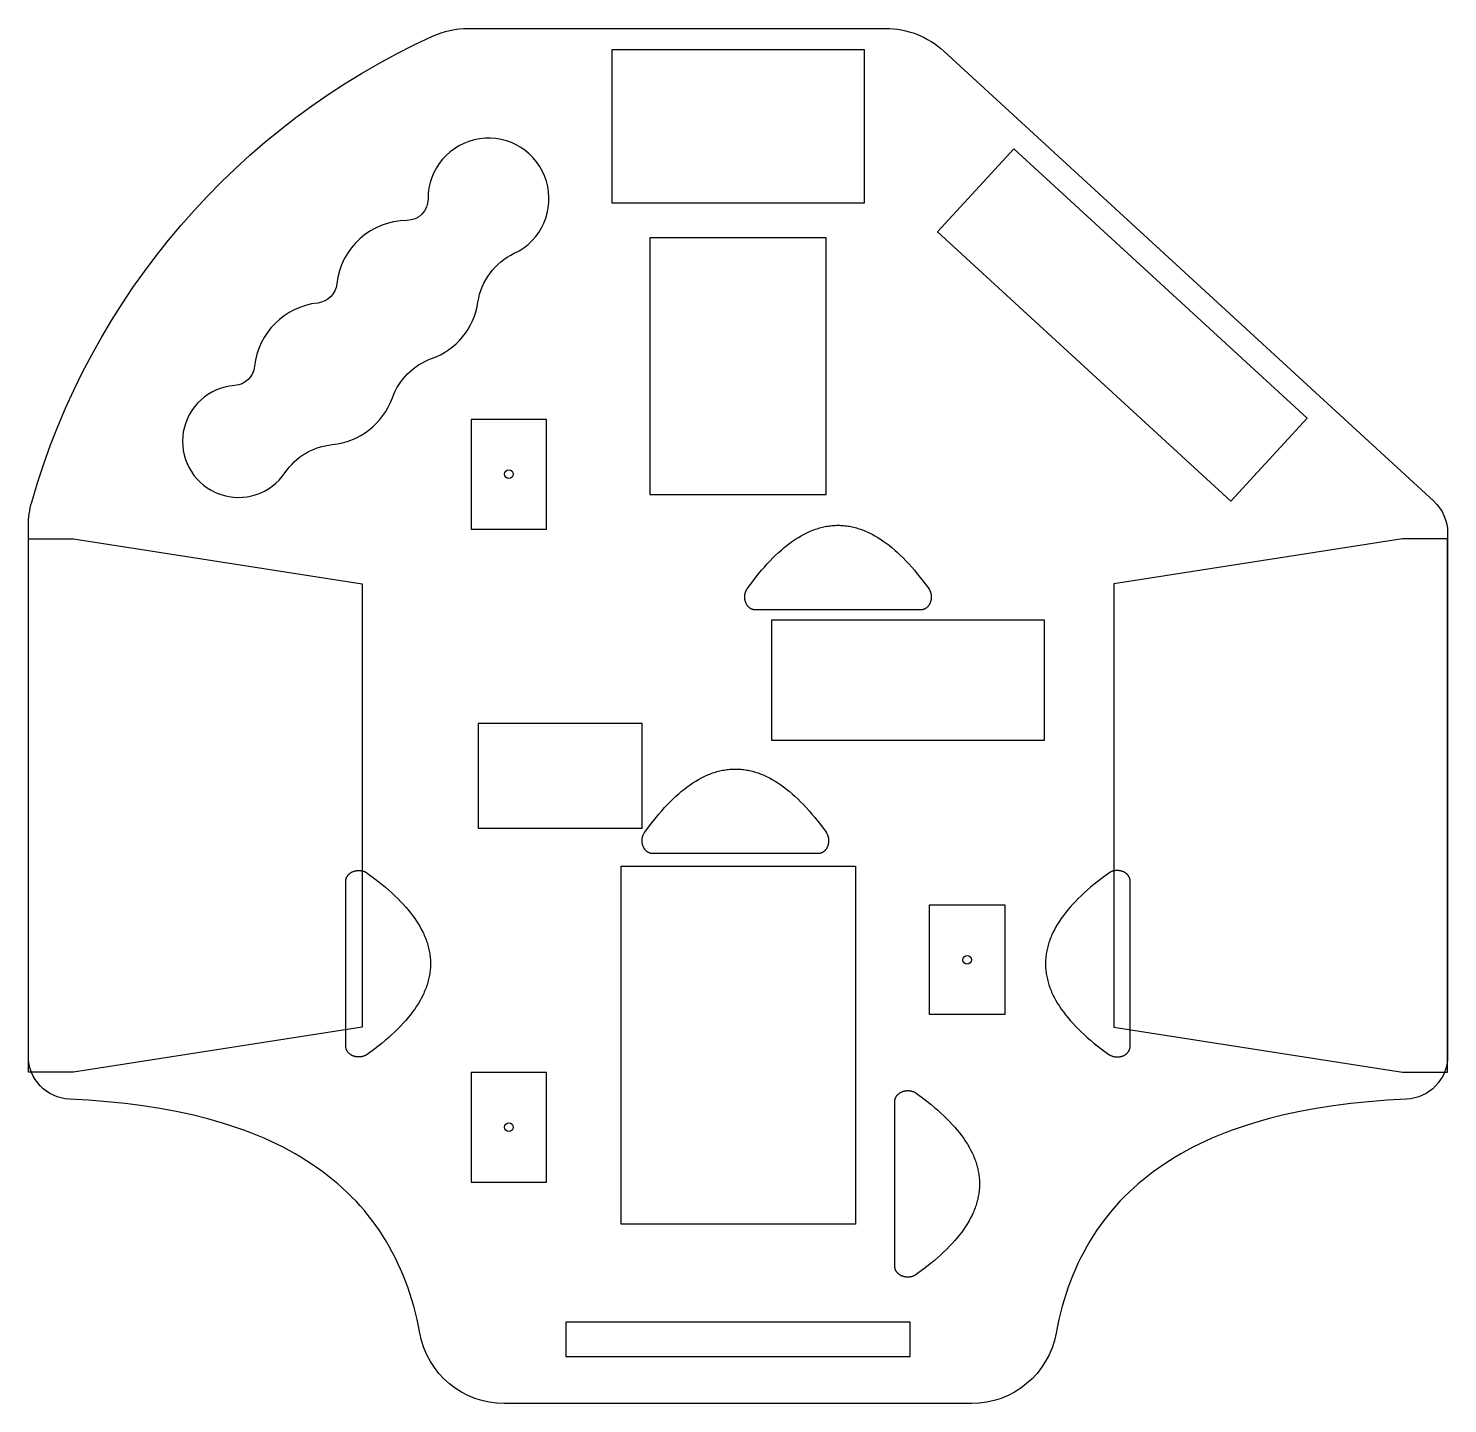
# Model space of a CAD drawing. Extents: x -88 to 242, y -200 to 120.
import ezdxf

# ---------------------------------------------------------------- set-up
doc = ezdxf.new("R2010")
doc.units = 0
for name, color, linetype in [('VERSION_3$HOLDER-BASE$CUT', 1, 'CONTINUOUS'), ('VERSION_3$HOLDER-BASE$ENGR', 5, 'CONTINUOUS'), ('VERSION_3$HOLDER-BASE$HOLE', 3, 'CONTINUOUS')]:
    doc.layers.add(name, color=color, linetype=linetype)

msp = doc.modelspace()

# ---------------------------------------------------------------- linework, layer by layer
at = {"layer": 'VERSION_3$HOLDER-BASE$CUT'}
msp.add_lwpolyline([(150.81, -183.68, -0.362202), (131.14, -200.08), (22.6, -200.08, -0.362202), (2.92, -183.68), (2.61, -182.09), (2.28, -180.52), (1.91, -178.98), (1.51, -177.46), (1.08, -175.96), (0.61, -174.49), (0.12, -173.04), (-0.4, -171.62), (-0.95, -170.21), (-1.54, -168.84), (-2.15, -167.48), (-2.79, -166.15), (-3.47, -164.84), (-4.17, -163.56), (-4.91, -162.3), (-5.68, -161.06), (-6.48, -159.84), (-7.3, -158.65), (-8.16, -157.49), (-9.05, -156.34), (-9.97, -155.22), (-10.92, -154.13), (-11.9, -153.05), (-12.92, -152.01), (-13.96, -150.98), (-15.03, -149.98), (-16.13, -149), (-17.27, -148.04), (-18.43, -147.11), (-19.63, -146.2), (-20.86, -145.32), (-22.11, -144.46), (-23.4, -143.62), (-24.72, -142.8), (-26.07, -142.01), (-27.44, -141.25), (-28.85, -140.5), (-30.29, -139.78), (-31.76, -139.09), (-33.27, -138.41), (-34.8, -137.76), (-36.36, -137.14), (-37.95, -136.53), (-39.58, -135.96), (-41.23, -135.4), (-42.92, -134.87), (-46.38, -133.87), (-49.96, -132.97), (-53.67, -132.17), (-57.5, -131.46), (-61.45, -130.84), (-65.52, -130.32), (-69.72, -129.89), (-74.04, -129.55), (-78.48, -129.31, -0.401629), (-88.05, -119.32), (-88.05, 4.01, -0.069796), (-87.27, 9.51, -0.2192), (5.86, 117.8, -0.107642), (14.18, 119.61), (111.16, 119.61, -0.187986), (124.7, 114.34), (238.55, 9.7, -0.209884), (241.78, 2.33), (241.78, -119.32, -0.401629), (232.21, -129.31), (227.77, -129.55), (223.45, -129.89), (219.26, -130.32), (215.18, -130.84), (211.23, -131.46), (207.4, -132.17), (203.7, -132.97), (200.11, -133.87), (196.65, -134.87), (194.97, -135.4), (193.31, -135.96), (191.69, -136.53), (190.1, -137.14), (188.53, -137.76), (187, -138.41), (185.5, -139.09), (184.03, -139.78), (182.59, -140.5), (181.18, -141.25), (179.8, -142.01), (178.45, -142.8), (177.13, -143.62), (175.85, -144.46), (174.59, -145.32), (173.36, -146.2), (172.17, -147.11), (171, -148.04), (169.87, -149), (168.77, -149.98), (167.69, -150.98), (166.65, -152.01), (165.64, -153.05), (164.66, -154.13), (163.71, -155.22), (162.79, -156.34), (161.9, -157.49), (161.04, -158.65), (160.21, -159.84), (159.41, -161.06), (158.65, -162.3), (157.91, -163.56), (157.2, -164.84), (156.53, -166.15), (155.88, -167.48), (155.27, -168.84), (154.69, -170.21), (154.13, -171.62), (153.61, -173.04), (153.12, -174.49), (152.66, -175.96), (152.23, -177.46), (151.83, -178.98), (151.46, -180.52), (151.12, -182.09)], format="xyb", close=True, dxfattribs=at)
at = {"layer": 'VERSION_3$HOLDER-BASE$ENGR'}
for points in [[(47.51, 79.07), (106.23, 79.07), (106.23, 114.61), (47.51, 114.61)], [(140.96, 91.63), (209.14, 29.02), (191.39, 9.69), (123.2, 72.3)], [(56.4, 11.24), (97.34, 11.24), (97.34, 70.92), (56.4, 70.92)], [(14.89, 3.23), (32.39, 3.23), (32.39, 28.73), (14.89, 28.73)], [(-88.05, 0.96), (-77.54, 0.96), (-10.48, -9.54), (-10.48, -112.54), (-77.54, -123.04), (-88.05, -123.04)], [(241.78, 0.96), (231.28, 0.96), (164.22, -9.54), (164.22, -112.54), (231.28, -123.04), (241.78, -123.04)], [(84.65, -45.84), (148.09, -45.84), (148.09, -17.99), (84.65, -17.99)], [(54.6, -66.31), (54.6, -41.97), (16.5, -41.97), (16.5, -66.31)], [(49.75, -158.35), (49.75, -75.11), (104.17, -75.11), (104.17, -158.35)], [(138.85, -109.65), (121.35, -109.65), (121.35, -84.15), (138.85, -84.15)], [(14.89, -148.59), (32.39, -148.59), (32.39, -123.09), (14.89, -123.09)]]:
    msp.add_lwpolyline(points, close=True, dxfattribs=at)
at = {"layer": 'VERSION_3$HOLDER-BASE$HOLE'}
msp.add_lwpolyline([(24.88, 67.32, 1.822751), (4.83, 79.98, -0.412054), (-0.11, 74.96, 0.379643), (-16.37, 60.21, -0.352169), (-20.8, 55.77, 0.353119), (-35.47, 41.06, -0.364362), (-40.1, 36.59), (-41.33, 36.45, 1.519889), (-28.41, 16.32, -0.223873), (-17.42, 22.86, 0.290565), (-3.44, 33.76, -0.2248), (5.64, 42.84, 0.276506), (16.44, 55.97, -0.25055)], format="xyb", close=True, dxfattribs=at)
for points in [[(79.04, -10.6), (80.36, -8.82), (81.67, -7.16), (82.33, -6.37), (82.99, -5.61), (83.65, -4.88), (84.31, -4.17), (84.96, -3.5), (85.62, -2.85), (86.28, -2.24), (86.94, -1.65), (87.6, -1.09), (88.26, -0.56), (88.91, -0.06), (89.57, 0.42), (90.23, 0.86), (90.89, 1.28), (91.55, 1.67), (92.21, 2.03), (92.87, 2.36), (93.19, 2.51), (93.52, 2.66), (93.85, 2.8), (94.18, 2.93), (94.51, 3.06), (94.84, 3.17), (95.17, 3.29), (95.5, 3.39), (95.83, 3.49), (96.16, 3.58), (96.49, 3.66), (96.82, 3.73), (97.14, 3.8), (97.47, 3.86), (97.8, 3.92), (98.13, 3.96), (98.46, 4), (98.79, 4.04), (99.12, 4.06), (99.45, 4.08), (99.78, 4.09), (100.11, 4.09), (100.44, 4.09), (100.77, 4.08), (101.1, 4.06), (101.42, 4.04), (101.75, 4), (102.08, 3.96), (102.41, 3.92), (102.74, 3.86), (103.07, 3.8), (103.4, 3.73), (103.73, 3.66), (104.06, 3.58), (104.39, 3.49), (104.72, 3.39), (105.05, 3.29), (105.37, 3.17), (105.7, 3.06), (106.03, 2.93), (106.36, 2.8), (106.69, 2.66), (107.02, 2.51), (107.35, 2.36), (108.01, 2.03), (108.67, 1.67), (109.33, 1.28), (109.98, 0.86), (110.64, 0.42), (111.3, -0.06), (111.96, -0.56), (112.62, -1.09), (113.28, -1.65), (113.93, -2.24), (114.59, -2.85), (115.25, -3.5), (115.91, -4.17), (116.57, -4.88), (117.23, -5.61), (117.88, -6.37), (118.54, -7.16), (119.86, -8.82), (121.18, -10.6), (121.23, -10.68), (121.28, -10.76), (121.33, -10.85), (121.38, -10.93), (121.43, -11.02), (121.47, -11.11), (121.51, -11.21), (121.55, -11.31), (121.59, -11.4), (121.62, -11.51), (121.65, -11.61), (121.68, -11.71), (121.7, -11.82), (121.73, -11.92), (121.74, -12.03), (121.76, -12.14), (121.77, -12.25), (121.78, -12.36), (121.78, -12.47), (121.78, -12.58), (121.78, -12.69), (121.78, -12.8), (121.77, -12.91), (121.76, -13.02), (121.74, -13.12), (121.73, -13.23), (121.71, -13.33), (121.68, -13.43), (121.66, -13.53), (121.63, -13.63), (121.6, -13.73), (121.56, -13.82), (121.53, -13.91), (121.49, -14), (121.45, -14.09), (121.4, -14.18), (121.36, -14.27), (121.31, -14.36), (121.25, -14.44), (121.2, -14.53), (121.14, -14.61), (121.11, -14.65), (121.08, -14.69), (121.04, -14.72), (121.01, -14.76), (120.98, -14.8), (120.95, -14.84), (120.91, -14.87), (120.88, -14.91), (120.84, -14.94), (120.81, -14.97), (120.77, -15.01), (120.73, -15.04), (120.69, -15.07), (120.66, -15.1), (120.62, -15.13), (120.58, -15.16), (120.54, -15.19), (120.5, -15.21), (120.46, -15.24), (120.42, -15.26), (120.38, -15.29), (120.34, -15.31), (120.3, -15.33), (120.26, -15.35), (120.22, -15.37), (120.17, -15.39), (120.13, -15.41), (120.09, -15.43), (120.05, -15.45), (120, -15.46), (119.96, -15.48), (119.92, -15.49), (119.88, -15.5), (119.83, -15.51), (119.79, -15.52), (119.75, -15.53), (119.71, -15.54), (119.66, -15.55), (119.62, -15.56), (119.58, -15.56), (119.54, -15.57), (119.49, -15.57), (119.45, -15.57), (119.41, -15.58), (119.37, -15.58), (119.32, -15.58), (80.89, -15.58), (80.85, -15.58), (80.81, -15.58), (80.76, -15.57), (80.72, -15.57), (80.68, -15.57), (80.64, -15.56), (80.6, -15.56), (80.55, -15.55), (80.51, -15.54), (80.47, -15.53), (80.42, -15.52), (80.38, -15.51), (80.34, -15.5), (80.3, -15.49), (80.25, -15.48), (80.21, -15.46), (80.17, -15.45), (80.13, -15.43), (80.08, -15.41), (80.04, -15.39), (80, -15.37), (79.96, -15.35), (79.92, -15.33), (79.88, -15.31), (79.83, -15.29), (79.79, -15.26), (79.75, -15.24), (79.71, -15.21), (79.67, -15.19), (79.64, -15.16), (79.6, -15.13), (79.56, -15.1), (79.52, -15.07), (79.48, -15.04), (79.45, -15.01), (79.41, -14.97), (79.37, -14.94), (79.34, -14.91), (79.3, -14.87), (79.27, -14.84), (79.24, -14.8), (79.2, -14.76), (79.17, -14.72), (79.14, -14.69), (79.11, -14.65), (79.08, -14.61), (79.02, -14.53), (78.96, -14.44), (78.91, -14.36), (78.86, -14.27), (78.81, -14.18), (78.77, -14.09), (78.73, -14), (78.69, -13.91), (78.65, -13.82), (78.62, -13.73), (78.59, -13.63), (78.56, -13.53), (78.53, -13.43), (78.51, -13.33), (78.49, -13.23), (78.47, -13.12), (78.46, -13.02), (78.45, -12.91), (78.44, -12.8), (78.43, -12.69), (78.43, -12.58), (78.43, -12.47), (78.44, -12.36), (78.45, -12.25), (78.46, -12.14), (78.47, -12.03), (78.49, -11.92), (78.51, -11.82), (78.54, -11.71), (78.56, -11.61), (78.59, -11.51), (78.63, -11.4), (78.66, -11.31), (78.7, -11.21), (78.74, -11.11), (78.79, -11.02), (78.83, -10.93), (78.88, -10.85), (78.93, -10.76), (78.98, -10.68)], [(55.19, -67.25), (56.51, -65.47), (57.82, -63.81), (58.48, -63.02), (59.14, -62.26), (59.8, -61.53), (60.46, -60.82), (61.11, -60.15), (61.77, -59.5), (62.43, -58.88), (63.09, -58.3), (63.75, -57.74), (64.41, -57.21), (65.06, -56.7), (65.72, -56.23), (66.38, -55.78), (67.04, -55.37), (67.7, -54.98), (68.36, -54.62), (69.02, -54.29), (69.34, -54.14), (69.67, -53.99), (70, -53.85), (70.33, -53.72), (70.66, -53.59), (70.99, -53.47), (71.32, -53.36), (71.65, -53.26), (71.98, -53.16), (72.31, -53.07), (72.64, -52.99), (72.97, -52.91), (73.29, -52.85), (73.62, -52.79), (73.95, -52.73), (74.28, -52.68), (74.61, -52.65), (74.94, -52.61), (75.27, -52.59), (75.6, -52.57), (75.93, -52.56), (76.26, -52.56), (76.59, -52.56), (76.92, -52.57), (77.25, -52.59), (77.57, -52.61), (77.9, -52.65), (78.23, -52.68), (78.56, -52.73), (78.89, -52.79), (79.22, -52.85), (79.55, -52.91), (79.88, -52.99), (80.21, -53.07), (80.54, -53.16), (80.87, -53.26), (81.2, -53.36), (81.53, -53.47), (81.85, -53.59), (82.18, -53.72), (82.51, -53.85), (82.84, -53.99), (83.17, -54.14), (83.5, -54.29), (84.16, -54.62), (84.82, -54.98), (85.48, -55.37), (86.13, -55.78), (86.79, -56.23), (87.45, -56.7), (88.11, -57.21), (88.77, -57.74), (89.43, -58.3), (90.08, -58.88), (90.74, -59.5), (91.4, -60.15), (92.06, -60.82), (92.72, -61.53), (93.38, -62.26), (94.03, -63.02), (94.69, -63.81), (96.01, -65.47), (97.33, -67.25), (97.38, -67.33), (97.43, -67.41), (97.48, -67.49), (97.53, -67.58), (97.58, -67.67), (97.62, -67.76), (97.66, -67.86), (97.7, -67.95), (97.74, -68.05), (97.77, -68.15), (97.8, -68.26), (97.83, -68.36), (97.85, -68.47), (97.88, -68.57), (97.89, -68.68), (97.91, -68.79), (97.92, -68.9), (97.93, -69.01), (97.93, -69.12), (97.93, -69.23), (97.93, -69.34), (97.93, -69.45), (97.92, -69.56), (97.91, -69.66), (97.89, -69.77), (97.88, -69.87), (97.86, -69.98), (97.83, -70.08), (97.81, -70.18), (97.78, -70.28), (97.75, -70.37), (97.71, -70.47), (97.68, -70.56), (97.64, -70.65), (97.6, -70.74), (97.55, -70.83), (97.51, -70.92), (97.46, -71.01), (97.4, -71.09), (97.35, -71.17), (97.29, -71.25), (97.26, -71.29), (97.23, -71.33), (97.19, -71.37), (97.16, -71.41), (97.13, -71.45), (97.1, -71.48), (97.06, -71.52), (97.03, -71.55), (96.99, -71.59), (96.96, -71.62), (96.92, -71.66), (96.88, -71.69), (96.84, -71.72), (96.81, -71.75), (96.77, -71.78), (96.73, -71.81), (96.69, -71.83), (96.65, -71.86), (96.61, -71.89), (96.57, -71.91), (96.53, -71.94), (96.49, -71.96), (96.45, -71.98), (96.41, -72), (96.37, -72.02), (96.32, -72.04), (96.28, -72.06), (96.24, -72.08), (96.2, -72.09), (96.16, -72.11), (96.11, -72.12), (96.07, -72.14), (96.03, -72.15), (95.98, -72.16), (95.94, -72.17), (95.9, -72.18), (95.86, -72.19), (95.81, -72.2), (95.77, -72.2), (95.73, -72.21), (95.69, -72.22), (95.64, -72.22), (95.6, -72.22), (95.56, -72.22), (95.52, -72.23), (95.47, -72.23), (57.04, -72.23), (57, -72.23), (56.96, -72.22), (56.91, -72.22), (56.87, -72.22), (56.83, -72.22), (56.79, -72.21), (56.75, -72.2), (56.7, -72.2), (56.66, -72.19), (56.62, -72.18), (56.57, -72.17), (56.53, -72.16), (56.49, -72.15), (56.45, -72.14), (56.4, -72.12), (56.36, -72.11), (56.32, -72.09), (56.28, -72.08), (56.23, -72.06), (56.19, -72.04), (56.15, -72.02), (56.11, -72), (56.07, -71.98), (56.03, -71.96), (55.98, -71.94), (55.94, -71.91), (55.9, -71.89), (55.86, -71.86), (55.82, -71.83), (55.79, -71.81), (55.75, -71.78), (55.71, -71.75), (55.67, -71.72), (55.63, -71.69), (55.6, -71.66), (55.56, -71.62), (55.52, -71.59), (55.49, -71.55), (55.45, -71.52), (55.42, -71.48), (55.39, -71.45), (55.35, -71.41), (55.32, -71.37), (55.29, -71.33), (55.26, -71.29), (55.23, -71.25), (55.17, -71.17), (55.11, -71.09), (55.06, -71.01), (55.01, -70.92), (54.96, -70.83), (54.92, -70.74), (54.88, -70.65), (54.84, -70.56), (54.8, -70.47), (54.77, -70.37), (54.74, -70.28), (54.71, -70.18), (54.68, -70.08), (54.66, -69.98), (54.64, -69.87), (54.62, -69.77), (54.61, -69.66), (54.6, -69.56), (54.59, -69.45), (54.58, -69.34), (54.58, -69.23), (54.58, -69.12), (54.59, -69.01), (54.6, -68.9), (54.61, -68.79), (54.62, -68.68), (54.64, -68.57), (54.66, -68.47), (54.69, -68.36), (54.71, -68.26), (54.74, -68.15), (54.78, -68.05), (54.81, -67.95), (54.85, -67.86), (54.89, -67.76), (54.94, -67.67), (54.98, -67.58), (55.03, -67.49), (55.08, -67.41), (55.13, -67.33)], [(-9.29, -76.75), (-7.51, -78.07), (-5.85, -79.39), (-5.06, -80.05), (-4.3, -80.7), (-3.56, -81.36), (-2.86, -82.02), (-2.19, -82.68), (-1.54, -83.34), (-0.92, -84), (-0.33, -84.66), (0.23, -85.31), (0.76, -85.97), (1.26, -86.63), (1.73, -87.29), (2.18, -87.95), (2.59, -88.61), (2.98, -89.26), (3.34, -89.92), (3.67, -90.58), (3.82, -90.91), (3.97, -91.24), (4.11, -91.57), (4.24, -91.9), (4.37, -92.23), (4.49, -92.56), (4.6, -92.89), (4.7, -93.21), (4.8, -93.54), (4.89, -93.87), (4.97, -94.2), (5.05, -94.53), (5.12, -94.86), (5.18, -95.19), (5.23, -95.52), (5.28, -95.85), (5.32, -96.18), (5.35, -96.51), (5.37, -96.84), (5.39, -97.16), (5.4, -97.49), (5.41, -97.82), (5.4, -98.15), (5.39, -98.48), (5.37, -98.81), (5.35, -99.14), (5.32, -99.47), (5.28, -99.8), (5.23, -100.13), (5.18, -100.46), (5.12, -100.79), (5.05, -101.12), (4.97, -101.44), (4.89, -101.77), (4.8, -102.1), (4.7, -102.43), (4.6, -102.76), (4.49, -103.09), (4.37, -103.42), (4.24, -103.75), (4.11, -104.08), (3.97, -104.41), (3.82, -104.74), (3.67, -105.07), (3.34, -105.72), (2.98, -106.38), (2.59, -107.04), (2.18, -107.7), (1.73, -108.36), (1.26, -109.02), (0.76, -109.67), (0.23, -110.33), (-0.33, -110.99), (-0.92, -111.65), (-1.54, -112.31), (-2.19, -112.97), (-2.86, -113.62), (-3.56, -114.28), (-4.3, -114.94), (-5.06, -115.6), (-5.85, -116.26), (-7.51, -117.58), (-9.29, -118.89), (-9.37, -118.95), (-9.45, -119), (-9.53, -119.05), (-9.62, -119.1), (-9.71, -119.14), (-9.8, -119.19), (-9.89, -119.23), (-9.99, -119.27), (-10.09, -119.3), (-10.19, -119.34), (-10.29, -119.37), (-10.4, -119.4), (-10.5, -119.42), (-10.61, -119.44), (-10.72, -119.46), (-10.83, -119.47), (-10.94, -119.49), (-11.05, -119.49), (-11.16, -119.5), (-11.27, -119.5), (-11.38, -119.5), (-11.49, -119.49), (-11.59, -119.49), (-11.7, -119.47), (-11.81, -119.46), (-11.91, -119.44), (-12.02, -119.42), (-12.12, -119.4), (-12.22, -119.37), (-12.32, -119.34), (-12.41, -119.31), (-12.5, -119.28), (-12.6, -119.24), (-12.69, -119.21), (-12.78, -119.16), (-12.87, -119.12), (-12.96, -119.07), (-13.04, -119.02), (-13.13, -118.97), (-13.21, -118.91), (-13.29, -118.85), (-13.33, -118.82), (-13.37, -118.79), (-13.41, -118.76), (-13.45, -118.73), (-13.49, -118.69), (-13.52, -118.66), (-13.56, -118.63), (-13.59, -118.59), (-13.63, -118.56), (-13.66, -118.52), (-13.69, -118.48), (-13.72, -118.45), (-13.76, -118.41), (-13.79, -118.37), (-13.82, -118.33), (-13.84, -118.3), (-13.87, -118.26), (-13.9, -118.22), (-13.92, -118.18), (-13.95, -118.14), (-13.97, -118.1), (-14, -118.06), (-14.02, -118.01), (-14.04, -117.97), (-14.06, -117.93), (-14.08, -117.89), (-14.1, -117.85), (-14.12, -117.81), (-14.13, -117.76), (-14.15, -117.72), (-14.16, -117.68), (-14.18, -117.64), (-14.19, -117.59), (-14.2, -117.55), (-14.21, -117.51), (-14.22, -117.46), (-14.23, -117.42), (-14.24, -117.38), (-14.24, -117.34), (-14.25, -117.29), (-14.25, -117.25), (-14.26, -117.21), (-14.26, -117.17), (-14.26, -117.12), (-14.26, -117.08), (-14.26, -117.04), (-14.26, -78.61), (-14.26, -78.56), (-14.26, -78.52), (-14.26, -78.48), (-14.26, -78.44), (-14.25, -78.4), (-14.25, -78.35), (-14.24, -78.31), (-14.24, -78.27), (-14.23, -78.23), (-14.22, -78.18), (-14.21, -78.14), (-14.2, -78.1), (-14.19, -78.05), (-14.18, -78.01), (-14.16, -77.97), (-14.15, -77.93), (-14.13, -77.88), (-14.12, -77.84), (-14.1, -77.8), (-14.08, -77.76), (-14.06, -77.71), (-14.04, -77.67), (-14.02, -77.63), (-14, -77.59), (-13.97, -77.55), (-13.95, -77.51), (-13.92, -77.47), (-13.9, -77.43), (-13.87, -77.39), (-13.84, -77.35), (-13.82, -77.31), (-13.79, -77.27), (-13.76, -77.24), (-13.72, -77.2), (-13.69, -77.16), (-13.66, -77.13), (-13.63, -77.09), (-13.59, -77.05), (-13.56, -77.02), (-13.52, -76.99), (-13.49, -76.95), (-13.45, -76.92), (-13.41, -76.89), (-13.37, -76.86), (-13.33, -76.82), (-13.29, -76.79), (-13.21, -76.73), (-13.13, -76.68), (-13.04, -76.63), (-12.96, -76.57), (-12.87, -76.53), (-12.78, -76.48), (-12.69, -76.44), (-12.6, -76.4), (-12.5, -76.37), (-12.41, -76.33), (-12.32, -76.3), (-12.22, -76.27), (-12.12, -76.25), (-12.02, -76.22), (-11.91, -76.2), (-11.81, -76.19), (-11.7, -76.17), (-11.59, -76.16), (-11.49, -76.15), (-11.38, -76.15), (-11.27, -76.15), (-11.16, -76.15), (-11.05, -76.15), (-10.94, -76.16), (-10.83, -76.17), (-10.72, -76.19), (-10.61, -76.21), (-10.5, -76.23), (-10.4, -76.25), (-10.29, -76.28), (-10.19, -76.31), (-10.09, -76.34), (-9.99, -76.38), (-9.89, -76.42), (-9.8, -76.46), (-9.71, -76.5), (-9.62, -76.55), (-9.53, -76.6), (-9.45, -76.65), (-9.37, -76.7)], [(163.03, -76.75), (161.25, -78.07), (159.58, -79.39), (158.79, -80.05), (158.03, -80.7), (157.3, -81.36), (156.6, -82.02), (155.92, -82.68), (155.28, -83.34), (154.66, -84), (154.07, -84.66), (153.51, -85.31), (152.98, -85.97), (152.48, -86.63), (152, -87.29), (151.56, -87.95), (151.14, -88.61), (150.75, -89.26), (150.4, -89.92), (150.07, -90.58), (149.91, -90.91), (149.76, -91.24), (149.62, -91.57), (149.49, -91.9), (149.37, -92.23), (149.25, -92.56), (149.14, -92.89), (149.03, -93.21), (148.94, -93.54), (148.85, -93.87), (148.76, -94.2), (148.69, -94.53), (148.62, -94.86), (148.56, -95.19), (148.5, -95.52), (148.46, -95.85), (148.42, -96.18), (148.39, -96.51), (148.36, -96.84), (148.34, -97.16), (148.33, -97.49), (148.33, -97.82), (148.33, -98.15), (148.34, -98.48), (148.36, -98.81), (148.39, -99.14), (148.42, -99.47), (148.46, -99.8), (148.5, -100.13), (148.56, -100.46), (148.62, -100.79), (148.69, -101.12), (148.76, -101.44), (148.85, -101.77), (148.94, -102.1), (149.03, -102.43), (149.14, -102.76), (149.25, -103.09), (149.37, -103.42), (149.49, -103.75), (149.62, -104.08), (149.76, -104.41), (149.91, -104.74), (150.07, -105.07), (150.4, -105.72), (150.75, -106.38), (151.14, -107.04), (151.56, -107.7), (152, -108.36), (152.48, -109.02), (152.98, -109.67), (153.51, -110.33), (154.07, -110.99), (154.66, -111.65), (155.28, -112.31), (155.92, -112.97), (156.6, -113.62), (157.3, -114.28), (158.03, -114.94), (158.79, -115.6), (159.58, -116.26), (161.25, -117.58), (163.03, -118.89), (163.1, -118.95), (163.18, -119), (163.27, -119.05), (163.35, -119.1), (163.44, -119.14), (163.54, -119.19), (163.63, -119.23), (163.73, -119.27), (163.83, -119.3), (163.93, -119.34), (164.03, -119.37), (164.13, -119.4), (164.24, -119.42), (164.35, -119.44), (164.45, -119.46), (164.56, -119.47), (164.67, -119.49), (164.78, -119.49), (164.89, -119.5), (165, -119.5), (165.11, -119.5), (165.22, -119.49), (165.33, -119.49), (165.44, -119.47), (165.54, -119.46), (165.65, -119.44), (165.75, -119.42), (165.85, -119.4), (165.95, -119.37), (166.05, -119.34), (166.15, -119.31), (166.24, -119.28), (166.33, -119.24), (166.42, -119.21), (166.51, -119.16), (166.6, -119.12), (166.69, -119.07), (166.78, -119.02), (166.86, -118.97), (166.95, -118.91), (167.03, -118.85), (167.07, -118.82), (167.11, -118.79), (167.15, -118.76), (167.18, -118.73), (167.22, -118.69), (167.26, -118.66), (167.29, -118.63), (167.33, -118.59), (167.36, -118.56), (167.4, -118.52), (167.43, -118.48), (167.46, -118.45), (167.49, -118.41), (167.52, -118.37), (167.55, -118.33), (167.58, -118.3), (167.61, -118.26), (167.63, -118.22), (167.66, -118.18), (167.69, -118.14), (167.71, -118.1), (167.73, -118.06), (167.75, -118.01), (167.78, -117.97), (167.8, -117.93), (167.82, -117.89), (167.83, -117.85), (167.85, -117.81), (167.87, -117.76), (167.88, -117.72), (167.9, -117.68), (167.91, -117.64), (167.92, -117.59), (167.93, -117.55), (167.95, -117.51), (167.96, -117.46), (167.96, -117.42), (167.97, -117.38), (167.98, -117.34), (167.98, -117.29), (167.99, -117.25), (167.99, -117.21), (168, -117.17), (168, -117.12), (168, -117.08), (168, -117.04), (168, -78.61), (168, -78.56), (168, -78.52), (168, -78.48), (167.99, -78.44), (167.99, -78.4), (167.98, -78.35), (167.98, -78.31), (167.97, -78.27), (167.96, -78.23), (167.96, -78.18), (167.95, -78.14), (167.93, -78.1), (167.92, -78.05), (167.91, -78.01), (167.9, -77.97), (167.88, -77.93), (167.87, -77.88), (167.85, -77.84), (167.83, -77.8), (167.82, -77.76), (167.8, -77.71), (167.78, -77.67), (167.75, -77.63), (167.73, -77.59), (167.71, -77.55), (167.69, -77.51), (167.66, -77.47), (167.63, -77.43), (167.61, -77.39), (167.58, -77.35), (167.55, -77.31), (167.52, -77.27), (167.49, -77.24), (167.46, -77.2), (167.43, -77.16), (167.4, -77.13), (167.36, -77.09), (167.33, -77.05), (167.29, -77.02), (167.26, -76.99), (167.22, -76.95), (167.18, -76.92), (167.15, -76.89), (167.11, -76.86), (167.07, -76.82), (167.03, -76.79), (166.95, -76.73), (166.86, -76.68), (166.78, -76.63), (166.69, -76.57), (166.6, -76.53), (166.51, -76.48), (166.42, -76.44), (166.33, -76.4), (166.24, -76.37), (166.15, -76.33), (166.05, -76.3), (165.95, -76.27), (165.85, -76.25), (165.75, -76.22), (165.65, -76.2), (165.54, -76.19), (165.44, -76.17), (165.33, -76.16), (165.22, -76.15), (165.11, -76.15), (165, -76.15), (164.89, -76.15), (164.78, -76.15), (164.67, -76.16), (164.56, -76.17), (164.45, -76.19), (164.35, -76.21), (164.24, -76.23), (164.13, -76.25), (164.03, -76.28), (163.93, -76.31), (163.83, -76.34), (163.73, -76.38), (163.63, -76.42), (163.54, -76.46), (163.44, -76.5), (163.35, -76.55), (163.27, -76.6), (163.18, -76.65), (163.1, -76.7)], [(118.3, -127.93), (120.08, -129.25), (121.75, -130.56), (122.54, -131.22), (123.3, -131.88), (124.03, -132.54), (124.73, -133.2), (125.41, -133.86), (126.05, -134.52), (126.67, -135.17), (127.26, -135.83), (127.82, -136.49), (128.35, -137.15), (128.85, -137.81), (129.33, -138.47), (129.77, -139.12), (130.19, -139.78), (130.57, -140.44), (130.93, -141.1), (131.26, -141.76), (131.42, -142.09), (131.56, -142.42), (131.7, -142.75), (131.84, -143.07), (131.96, -143.4), (132.08, -143.73), (132.19, -144.06), (132.3, -144.39), (132.39, -144.72), (132.48, -145.05), (132.57, -145.38), (132.64, -145.71), (132.71, -146.04), (132.77, -146.37), (132.82, -146.7), (132.87, -147.02), (132.91, -147.35), (132.94, -147.68), (132.97, -148.01), (132.99, -148.34), (133, -148.67), (133, -149), (133, -149.33), (132.99, -149.66), (132.97, -149.99), (132.94, -150.32), (132.91, -150.65), (132.87, -150.98), (132.82, -151.3), (132.77, -151.63), (132.71, -151.96), (132.64, -152.29), (132.57, -152.62), (132.48, -152.95), (132.39, -153.28), (132.3, -153.61), (132.19, -153.94), (132.08, -154.27), (131.96, -154.6), (131.84, -154.93), (131.7, -155.25), (131.56, -155.58), (131.42, -155.91), (131.26, -156.24), (130.93, -156.9), (130.57, -157.56), (130.19, -158.22), (129.77, -158.88), (129.33, -159.53), (128.85, -160.19), (128.35, -160.85), (127.82, -161.51), (127.26, -162.17), (126.67, -162.83), (126.05, -163.48), (125.41, -164.14), (124.73, -164.8), (124.03, -165.46), (123.3, -166.12), (122.54, -166.78), (121.75, -167.44), (120.08, -168.75), (118.3, -170.07), (118.23, -170.12), (118.14, -170.18), (118.06, -170.23), (117.97, -170.27), (117.89, -170.32), (117.79, -170.36), (117.7, -170.41), (117.6, -170.44), (117.5, -170.48), (117.4, -170.51), (117.3, -170.54), (117.2, -170.57), (117.09, -170.6), (116.98, -170.62), (116.87, -170.64), (116.77, -170.65), (116.66, -170.66), (116.55, -170.67), (116.44, -170.68), (116.33, -170.68), (116.22, -170.68), (116.11, -170.67), (116, -170.66), (115.89, -170.65), (115.79, -170.64), (115.68, -170.62), (115.58, -170.6), (115.48, -170.58), (115.38, -170.55), (115.28, -170.52), (115.18, -170.49), (115.09, -170.46), (115, -170.42), (114.91, -170.38), (114.81, -170.34), (114.73, -170.3), (114.64, -170.25), (114.55, -170.2), (114.46, -170.14), (114.38, -170.09), (114.3, -170.03), (114.26, -170), (114.22, -169.97), (114.18, -169.94), (114.15, -169.9), (114.11, -169.87), (114.07, -169.84), (114.04, -169.8), (114, -169.77), (113.97, -169.73), (113.93, -169.7), (113.9, -169.66), (113.87, -169.62), (113.84, -169.59), (113.81, -169.55), (113.78, -169.51), (113.75, -169.47), (113.72, -169.43), (113.69, -169.39), (113.67, -169.35), (113.64, -169.31), (113.62, -169.27), (113.6, -169.23), (113.57, -169.19), (113.55, -169.15), (113.53, -169.11), (113.51, -169.07), (113.5, -169.02), (113.48, -168.98), (113.46, -168.94), (113.45, -168.9), (113.43, -168.85), (113.42, -168.81), (113.41, -168.77), (113.39, -168.73), (113.38, -168.68), (113.37, -168.64), (113.37, -168.6), (113.36, -168.56), (113.35, -168.51), (113.34, -168.47), (113.34, -168.43), (113.34, -168.39), (113.33, -168.34), (113.33, -168.3), (113.33, -168.26), (113.33, -168.22), (113.33, -129.78), (113.33, -129.74), (113.33, -129.7), (113.33, -129.66), (113.34, -129.61), (113.34, -129.57), (113.34, -129.53), (113.35, -129.49), (113.36, -129.44), (113.37, -129.4), (113.37, -129.36), (113.38, -129.32), (113.39, -129.27), (113.41, -129.23), (113.42, -129.19), (113.43, -129.15), (113.45, -129.1), (113.46, -129.06), (113.48, -129.02), (113.5, -128.98), (113.51, -128.93), (113.53, -128.89), (113.55, -128.85), (113.57, -128.81), (113.6, -128.77), (113.62, -128.73), (113.64, -128.69), (113.67, -128.65), (113.69, -128.61), (113.72, -128.57), (113.75, -128.53), (113.78, -128.49), (113.81, -128.45), (113.84, -128.41), (113.87, -128.38), (113.9, -128.34), (113.93, -128.3), (113.97, -128.27), (114, -128.23), (114.04, -128.2), (114.07, -128.16), (114.11, -128.13), (114.15, -128.1), (114.18, -128.06), (114.22, -128.03), (114.26, -128), (114.3, -127.97), (114.38, -127.91), (114.46, -127.86), (114.55, -127.8), (114.64, -127.75), (114.73, -127.7), (114.81, -127.66), (114.91, -127.62), (115, -127.58), (115.09, -127.54), (115.18, -127.51), (115.28, -127.48), (115.38, -127.45), (115.48, -127.42), (115.58, -127.4), (115.68, -127.38), (115.79, -127.36), (115.89, -127.35), (116, -127.34), (116.11, -127.33), (116.22, -127.32), (116.33, -127.32), (116.44, -127.32), (116.55, -127.33), (116.66, -127.34), (116.77, -127.35), (116.87, -127.36), (116.98, -127.38), (117.09, -127.4), (117.2, -127.43), (117.3, -127.46), (117.4, -127.49), (117.5, -127.52), (117.6, -127.56), (117.7, -127.59), (117.79, -127.64), (117.89, -127.68), (117.97, -127.73), (118.06, -127.77), (118.14, -127.82), (118.23, -127.88)], [(36.87, -181.13), (36.87, -189.13), (116.87, -189.13), (116.87, -181.13)]]:
    msp.add_lwpolyline(points, close=True, dxfattribs=at)
for centre in [(23.64, 15.98), (130.1, -96.9), (23.64, -135.84)]:
    msp.add_circle(centre, 1, dxfattribs=at)

doc.saveas('drawing.dxf')
